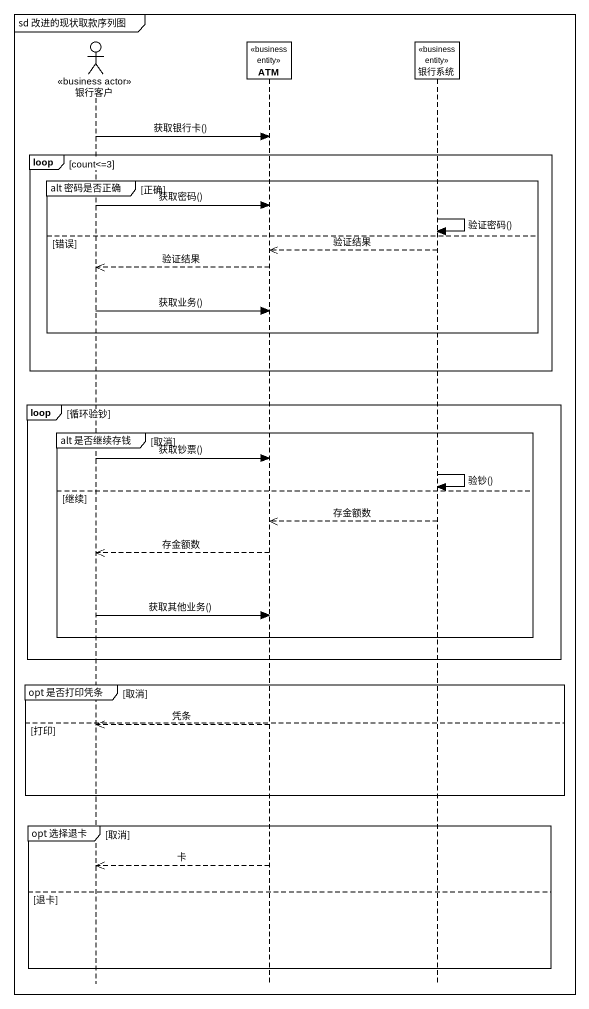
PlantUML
@startuml
mainframe sd 改进的现状取款序列图
hide footbox
actor 银行客户 <<business actor>>
participant ATM <<business entity>>
participant 银行系统 <<business entity>>

银行客户 -> ATM : 获取银行卡()
loop count<=3
  group alt 密码是否正确 [正确]
    银行客户 -> ATM : 获取密码()
    银行系统 -> 银行系统 : 验证密码()
  else 错误
    银行系统 -->> ATM : 验证结果
    ATM -->> 银行客户 : 验证结果
    银行客户 -> ATM : 获取业务()
  end
end
loop 循环验钞
  group alt 是否继续存钱 [取消]
    银行客户 -> ATM : 获取钞票()
    银行系统 -> 银行系统 : 验钞()
  else 继续
    银行系统 -->> ATM : 存金额数
    ATM -->> 银行客户 : 存金额数
    银行客户 -> ATM : 获取其他业务()
  end
end
group opt 是否打印凭条 [取消]
else 打印
  ATM -->> 银行客户 : 凭条
end
group opt 选择退卡 [取消]
  ATM -->> 银行客户 : 卡
else 退卡
end
@enduml
